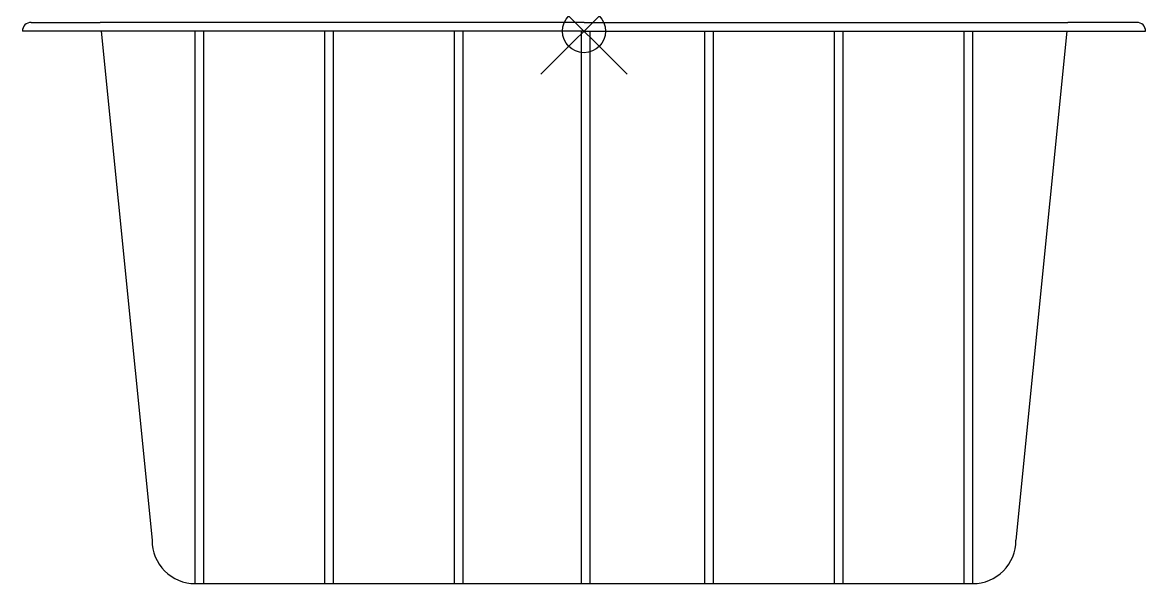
# Model space of a CAD drawing. Extents: x -1188.55 to -1185.95, y 425.62 to 426.92.
import ezdxf

# ---------------------------------------------------------------- set-up
doc = ezdxf.new("R2010")
doc.units = 0
doc.header["$LTSCALE"] = 10
doc.header["$MEASUREMENT"] = 0
doc.header["$PDMODE"] = 35
doc.header["$PDSIZE"] = 0.1
doc.layers.get('0').update_dxf_attribs({"linetype": 'CONTINUOUS'})
doc.layers.add('Piscinas_Fibratec', color=4, linetype='CONTINUOUS')

msp = doc.modelspace()

# ---------------------------------------------------------------- linework, layer by layer
msp.add_point((-1187.2476, 426.8966))
at = {"layer": 'Piscinas_Fibratec', "color": 2}
for p, q in [((-1187.2476, 426.8966), (-1188.5476, 426.8966)), ((-1188.5276, 426.9166), (-1188.3676, 426.9166)), ((-1187.2476, 426.9166), (-1188.3676, 426.9166)), ((-1187.2476, 426.9166), (-1186.1276, 426.9166)), ((-1187.2476, 426.8966), (-1185.9476, 426.8966)), ((-1185.9676, 426.9166), (-1186.1276, 426.9166))]:
    msp.add_line(p, q, dxfattribs=at)
at = {"layer": 'Piscinas_Fibratec'}
for p, q in [((-1188.3656, 426.8966), (-1188.2477, 425.7171)), ((-1186.1296, 426.8966), (-1186.2476, 425.7171)), ((-1188.1477, 425.6166), (-1186.3476, 425.6166))]:
    msp.add_line(p, q, dxfattribs=at)
at = {"layer": 'Piscinas_Fibratec', "color": 1}
for p, q in [((-1188.1477, 425.6166), (-1188.1477, 426.8966)), ((-1188.1277, 425.6166), (-1188.1277, 426.8966)), ((-1187.8477, 425.6166), (-1187.8477, 426.8966)), ((-1187.8277, 425.6166), (-1187.8277, 426.8966)), ((-1187.5477, 425.6166), (-1187.5477, 426.8966)), ((-1187.5277, 425.6166), (-1187.5277, 426.8966)), ((-1187.2537, 425.6166), (-1187.2537, 426.8966)), ((-1187.2337, 425.6166), (-1187.2337, 426.8966)), ((-1186.9676, 425.6166), (-1186.9676, 426.8966)), ((-1186.9476, 425.6166), (-1186.9476, 426.8966)), ((-1186.6676, 425.6166), (-1186.6676, 426.8966)), ((-1186.6476, 425.6166), (-1186.6476, 426.8966)), ((-1186.3676, 425.6166), (-1186.3676, 426.8966)), ((-1186.3476, 425.6166), (-1186.3476, 426.8966))]:
    msp.add_line(p, q, dxfattribs=at)
at = {"layer": 'Piscinas_Fibratec', "color": 2}
for centre, start, end in [((-1188.5276, 426.8966), 90, 180), ((-1185.9676, 426.8966), 0, 90)]:
    msp.add_arc(centre, 0.02, start, end, dxfattribs=at)
at = {"layer": 'Piscinas_Fibratec'}
for centre, start, end in [((-1188.1477, 425.7166), 179.7348, 270), ((-1186.3476, 425.7166), 270, 0.2652)]:
    msp.add_arc(centre, 0.1, start, end, dxfattribs=at)

doc.saveas('drawing.dxf')
